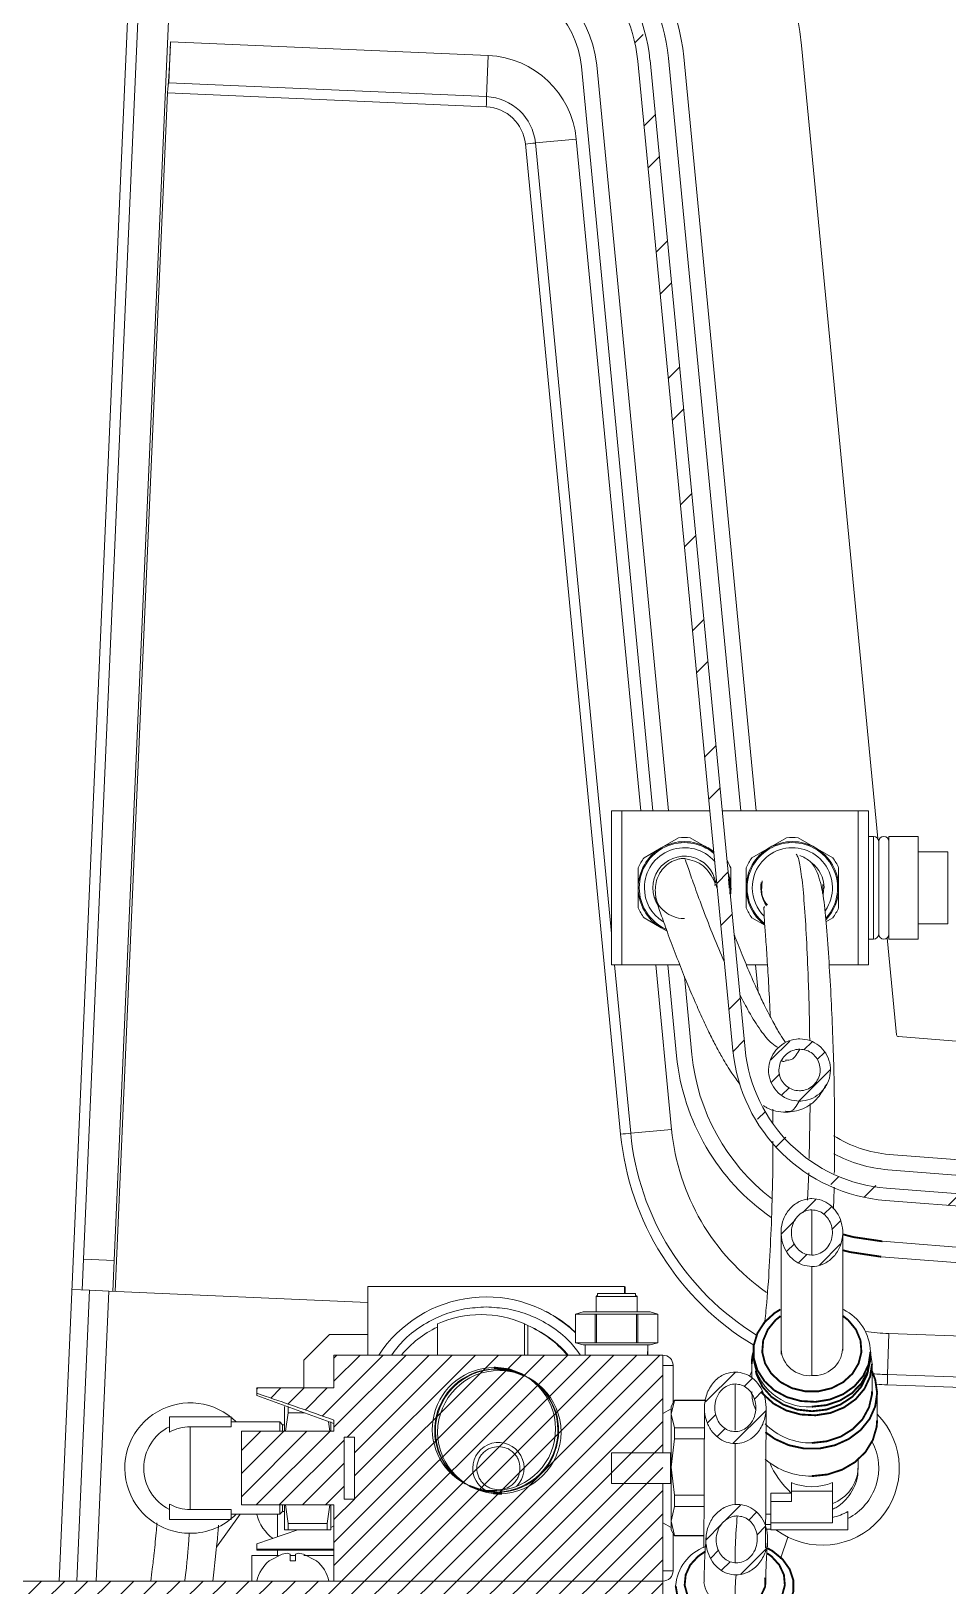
# Model space of a CAD drawing. Header units: millimetres. Extents: x -16985 to -606, y 2122 to 9380.
# Drawn here: x -3036.3 to -2947.1, y 7118.7 to 7270.1 of the extents above; entities that cross this region are included whole.
import ezdxf

# ---------------------------------------------------------------- set-up
doc = ezdxf.new("R2010")
doc.units = ezdxf.units.MM
doc.linetypes.add('K5LT32768', pattern=[0])
doc.linetypes.add('K5LT_THIN', pattern=[0])
pattern_1 = [(45, (0, 0), (-1.122532, 1.122532), [])]

msp = doc.modelspace()

# ---------------------------------------------------------------- hatches: boundary and pattern name
h = msp.add_hatch()
h.set_pattern_fill('ANSI32_ISO', style=0, pattern_type=0)
h.set_pattern_definition([(45, (0, 0), (-6.735192, 6.735192), []), (45, (4.49, 0), (-6.735192, 6.735192), [])])
h.paths.add_polyline_path([(-3022.35, 7283.26), (-3022.4, 7282.06), (-2991.51, 7280.71), (-2986.74, 7279.71), (-2982.53, 7277.22), (-2979.35, 7273.52), (-2977.53, 7268.99), (-2977.24, 7267.16), (-2967.98, 7170.85), (-2966.71, 7165.94), (-2963.98, 7161.66), (-2960.06, 7158.44), (-2955.33, 7156.58), (-2953.13, 7156.25), (-2837.94, 7147.17), (-2830.34, 7147.37), (-2822.96, 7149.16), (-2816.1, 7152.44), (-2810.09, 7157.09), (-2805.17, 7162.89), (-2803.91, 7164.88), (-2800.15, 7171.26), (-2799.88, 7173.24), (-2801.07, 7174.82), (-2808.48, 7179.19), (-2809.09, 7178.15), (-2801.68, 7173.79), (-2801, 7172.77), (-2801.18, 7171.87), (-2804.94, 7165.49), (-2809.4, 7159.5), (-2815.03, 7154.58), (-2821.58, 7150.98), (-2828.74, 7148.84), (-2836.19, 7148.28), (-2837.85, 7148.37), (-2953.03, 7157.45), (-2957.77, 7158.62), (-2961.88, 7161.25), (-2964.93, 7165.06), (-2966.6, 7169.66), (-2966.78, 7170.97), (-2976.04, 7267.28), (-2977.32, 7272.19), (-2980.05, 7276.47), (-2983.96, 7279.69), (-2988.69, 7281.55), (-2991.46, 7281.91)])
h = msp.add_hatch()
h.set_pattern_fill('ANSI31_ISO', style=0, pattern_type=0)
h.set_pattern_definition(pattern_1)
h.paths.add_polyline_path([(-2961.52, 7165.92), (-2962.51, 7166.09), (-2963.38, 7166.58), (-2964.04, 7167.32), (-2964.42, 7168.25), (-2964.48, 7169.26), (-2964.2, 7170.24), (-2963.6, 7171.08), (-2962.76, 7171.68), (-2961.79, 7171.96), (-2961.46, 7171.98), (-2960.47, 7171.81), (-2959.6, 7171.33), (-2958.94, 7170.58), (-2958.56, 7169.66), (-2958.5, 7168.65), (-2958.78, 7167.66), (-2959.37, 7166.82), (-2960.21, 7166.22), (-2961.19, 7165.94)])
h.paths.add_polyline_path([(-2961.51, 7166.93), (-2961.28, 7166.94), (-2960.63, 7167.14), (-2960.07, 7167.54), (-2959.68, 7168.1), (-2959.5, 7168.76), (-2959.54, 7169.43), (-2959.8, 7170.05), (-2960.24, 7170.54), (-2960.82, 7170.86), (-2961.47, 7170.97), (-2961.7, 7170.96), (-2962.35, 7170.77), (-2962.91, 7170.36), (-2963.3, 7169.8), (-2963.48, 7169.14), (-2963.44, 7168.47), (-2963.18, 7167.85), (-2962.74, 7167.36), (-2962.16, 7167.04)])
h = msp.add_hatch()
h.set_pattern_fill('ANSI31_ISO', style=0, pattern_type=0)
h.set_pattern_definition(pattern_1)
h.paths.add_polyline_path([(-2960.29, 7149.82), (-2961.23, 7149.99), (-2962.05, 7150.45), (-2962.7, 7151.16), (-2963.15, 7152.12), (-2963.29, 7153.27), (-2963.04, 7154.45), (-2962.48, 7155.39), (-2962.4, 7155.47), (-2961.63, 7156.08), (-2961.51, 7156.15), (-2960.6, 7156.41), (-2960.54, 7156.42), (-2960.29, 7156.43), (-2959.36, 7156.26), (-2958.54, 7155.8), (-2957.88, 7155.09), (-2957.43, 7154.13), (-2957.3, 7152.98), (-2957.55, 7151.8), (-2958.1, 7150.87), (-2958.18, 7150.78), (-2958.95, 7150.17), (-2959.08, 7150.1), (-2959.98, 7149.84), (-2960.05, 7149.83)])
h.paths.add_polyline_path([(-2960.29, 7150.92), (-2960.12, 7150.93), (-2959.49, 7151.11), (-2959.47, 7151.12), (-2958.9, 7151.55), (-2958.88, 7151.57), (-2958.46, 7152.25), (-2958.46, 7152.26), (-2958.29, 7153.05), (-2958.39, 7153.81), (-2958.69, 7154.45), (-2959.13, 7154.92), (-2959.68, 7155.22), (-2960.29, 7155.33), (-2960.46, 7155.32), (-2961.1, 7155.14), (-2961.11, 7155.13), (-2961.69, 7154.7), (-2961.71, 7154.68), (-2962.13, 7154.01), (-2962.13, 7154), (-2962.29, 7153.2), (-2962.19, 7152.44), (-2961.89, 7151.81), (-2961.45, 7151.33), (-2960.9, 7151.03)])
h = msp.add_hatch()
h.set_pattern_fill('ANSI31_ISO', style=0, pattern_type=0)
h.set_pattern_definition(pattern_1)
h.paths.add_polyline_path([(-3006.79, 7133.78), (-3015.79, 7133.78), (-3015.79, 7126.6), (-3006.79, 7126.6), (-3006.79, 7119.19), (-2974.79, 7119.19), (-2974.79, 7141.19), (-3006.79, 7141.19), (-3006.79, 7137.99), (-3014.29, 7137.99), (-3014.29, 7137.48), (-3006.79, 7134.86)])
h.paths.add_polyline_path([(-3005.79, 7127.17), (-3005.79, 7133.21), (-3004.79, 7133.21), (-3004.79, 7127.17)])
h = msp.add_hatch()
h.set_pattern_fill('ANSI31_ISO', style=0, pattern_type=0)
h.set_pattern_definition(pattern_1)
h.paths.add_polyline_path([(-2967.75, 7132.57), (-2968.65, 7132.73), (-2969.43, 7133.17), (-2970.08, 7133.87), (-2970.55, 7134.84), (-2970.74, 7136.05), (-2970.53, 7137.35), (-2970.52, 7137.37), (-2970, 7138.35), (-2969.86, 7138.53), (-2969.13, 7139.14), (-2968.91, 7139.26), (-2968.05, 7139.52), (-2967.93, 7139.53), (-2967.74, 7139.54), (-2966.84, 7139.38), (-2966.05, 7138.93), (-2965.4, 7138.24), (-2964.93, 7137.27), (-2964.74, 7136.07), (-2964.8, 7135.41), (-2965.19, 7134.23), (-2965.23, 7134.16), (-2965.86, 7133.35), (-2966.07, 7133.17), (-2966.85, 7132.73), (-2966.89, 7132.72)])
h.paths.add_polyline_path([(-2967.75, 7133.74), (-2967.48, 7133.76), (-2966.87, 7133.97), (-2966.84, 7133.99), (-2966.32, 7134.43), (-2965.9, 7135.17), (-2965.89, 7135.21), (-2965.74, 7136.08), (-2965.87, 7136.88), (-2966.19, 7137.53), (-2966.62, 7137.99), (-2967.15, 7138.28), (-2967.73, 7138.38), (-2967.74, 7138.38), (-2968, 7138.36), (-2968.62, 7138.15), (-2968.64, 7138.13), (-2969.16, 7137.69), (-2969.59, 7136.96), (-2969.6, 7136.92), (-2969.74, 7136.04), (-2969.61, 7135.23), (-2969.29, 7134.59), (-2968.86, 7134.13), (-2968.33, 7133.84), (-2967.76, 7133.74)])
h = msp.add_hatch()
h.set_pattern_fill('ANSI31_ISO', style=0, pattern_type=0)
h.set_pattern_definition(pattern_1)
h.paths.add_polyline_path([(-2967.67, 7119.79), (-2967.44, 7119.8), (-2966.5, 7120.06), (-2966.42, 7120.11), (-2965.52, 7120.82), (-2965.45, 7120.9), (-2964.81, 7122.06), (-2964.6, 7123.31), (-2964.76, 7124.45), (-2965.21, 7125.38), (-2965.85, 7126.07), (-2966.64, 7126.51), (-2967.53, 7126.66), (-2967.81, 7126.65), (-2968.76, 7126.37), (-2968.82, 7126.34), (-2969.7, 7125.64), (-2969.75, 7125.58), (-2970.38, 7124.48), (-2970.39, 7124.45), (-2970.6, 7123.17), (-2970.42, 7122), (-2969.95, 7121.05), (-2969.32, 7120.38), (-2968.54, 7119.94), (-2967.67, 7119.79)])
h.paths.add_polyline_path([(-2967.55, 7125.53), (-2966.95, 7125.43), (-2966.42, 7125.13), (-2966, 7124.67), (-2965.71, 7124.05), (-2965.6, 7123.28), (-2965.75, 7122.44), (-2966.12, 7121.75), (-2966.18, 7121.68), (-2966.67, 7121.25), (-2966.82, 7121.16), (-2967.39, 7120.97), (-2967.5, 7120.96), (-2967.64, 7120.96), (-2968.24, 7121.06), (-2968.76, 7121.35), (-2969.18, 7121.81), (-2969.49, 7122.44), (-2969.6, 7123.22), (-2969.45, 7124.07), (-2969.09, 7124.74), (-2969.02, 7124.82), (-2968.52, 7125.25), (-2968.39, 7125.33), (-2967.81, 7125.51), (-2967.73, 7125.52)])
h = msp.add_hatch()
h.set_pattern_fill('ANSI31_ISO', style=0, pattern_type=0)
h.set_pattern_definition(pattern_1)
h.paths.add_polyline_path([(-2979.79, 7033.19), (-3044.79, 7033.19), (-3046.36, 7033.95), (-3046.79, 7035.19), (-3046.79, 7115.19), (-3046.03, 7116.76), (-3044.79, 7117.19), (-2974.79, 7117.19), (-2974.79, 7119.19), (-3044.79, 7119.19), (-3047.17, 7118.41), (-3048.61, 7116.37), (-3048.79, 7115.19), (-3048.79, 7035.19), (-3048.01, 7032.81), (-3045.98, 7031.37), (-3044.79, 7031.19), (-2979.79, 7031.19)])

# ---------------------------------------------------------------- linework, layer by layer
at = {"color": 7, "linetype": 'K5LT_THIN', "lineweight": 18}
for p, q in [((-3026.26, 7285.44), (-3033.54, 7119.19)), ((-3031.17, 7150.52), (-3025.48, 7280.4)), ((-3028.17, 7150.39), (-3022.48, 7280.27)), ((-3022.68, 7269.07), (-3022.85, 7265.08)), ((-3022.68, 7269.07), (-2991.78, 7267.72)), ((-2953.89, 7191.48), (-2961.31, 7268.69)), ((-2991.78, 7267.72), (-2991.95, 7263.72)), ((-2975.75, 7194.19), (-2982.71, 7266.64)), ((-2974.24, 7194.19), (-2981.22, 7266.78)), ((-2967.98, 7170.85), (-2977.24, 7267.16)), ((-2966.78, 7170.97), (-2976.04, 7267.28)), ((-2967.21, 7194.19), (-2974.25, 7267.45)), ((-2965.7, 7194.19), (-2972.76, 7267.59)), ((-3022.85, 7265.08), (-2991.95, 7263.72)), ((-3022.97, 7264.08), (-3028.08, 7147.39)), ((-2991.98, 7262.72), (-3022.97, 7264.08)), ((-2978.9, 7162.69), (-2988.17, 7259.11)), ((-2983.21, 7259.59), (-2987.19, 7259.21)), ((-2987.19, 7259.21), (-2979.79, 7182.24)), ((-2983.21, 7259.59), (-2976.92, 7194.19)), ((-2979.79, 7179.19), (-2979.79, 7194.19)), ((-2979.79, 7194.19), (-2978.79, 7194.19)), ((-2978.79, 7194.19), (-2978.79, 7179.19)), ((-2970.22, 7194.19), (-2978.79, 7194.19)), ((-2955.79, 7194.19), (-2969.02, 7194.19)), ((-2955.79, 7179.19), (-2955.79, 7194.19)), ((-2955.79, 7194.19), (-2954.79, 7194.19)), ((-2954.79, 7194.19), (-2954.79, 7179.19)), ((-2974.94, 7190.58), (-2976.62, 7189.61)), ((-2973.26, 7191.55), (-2974.94, 7190.58)), ((-2970.44, 7190.58), (-2972.12, 7191.55)), ((-2969.84, 7190.24), (-2970.44, 7190.58)), ((-2964.44, 7190.58), (-2966.12, 7189.61)), ((-2962.76, 7191.55), (-2964.44, 7190.58)), ((-2959.94, 7190.58), (-2961.62, 7191.55)), ((-2958.26, 7189.61), (-2959.94, 7190.58)), ((-2954.29, 7191.69), (-2954.79, 7191.69)), ((-2953.79, 7182.19), (-2953.79, 7191.19)), ((-2949.94, 7191.69), (-2952.79, 7191.69)), ((-2952.79, 7186.69), (-2952.79, 7191.69)), ((-2949.94, 7186.69), (-2949.94, 7191.69)), ((-2947.06, 7190.19), (-2949.94, 7190.19)), ((-2947.06, 7186.69), (-2947.06, 7190.19)), ((-2977.19, 7188.63), (-2977.19, 7186.69)), ((-2969.84, 7187.62), (-2969.86, 7187.68)), ((-2968.19, 7186.69), (-2968.19, 7188.63)), ((-2966.69, 7188.63), (-2966.69, 7186.69)), ((-2957.69, 7186.69), (-2957.69, 7188.63)), ((-2977.19, 7186.69), (-2977.19, 7184.75)), ((-2969.49, 7186.61), (-2969.63, 7187.01)), ((-2966.69, 7186.69), (-2966.69, 7184.75)), ((-2965.13, 7187.37), (-2965.18, 7186.37)), ((-2959.26, 7186.13), (-2959.22, 7186.98)), ((-2959.21, 7187), (-2959.21, 7186.98)), ((-2959.12, 7186.69), (-2959.19, 7186.04)), ((-2957.69, 7184.75), (-2957.69, 7186.69)), ((-2952.79, 7181.69), (-2952.79, 7186.69)), ((-2949.94, 7181.69), (-2949.94, 7186.69)), ((-2947.06, 7183.19), (-2947.06, 7186.69)), ((-2975.53, 7185.72), (-2975.54, 7185.75)), ((-2976.62, 7183.76), (-2974.94, 7182.79)), ((-2966.12, 7183.76), (-2964.87, 7183.04)), ((-2958.92, 7183.38), (-2958.26, 7183.76)), ((-2949.94, 7183.19), (-2947.06, 7183.19)), ((-2974.43, 7182.54), (-2974.94, 7182.79)), ((-2974.94, 7182.79), (-2974.38, 7182.47)), ((-2954.79, 7181.69), (-2954.29, 7181.69)), ((-2952.05, 7172.38), (-2952.96, 7181.81)), ((-2952.79, 7181.69), (-2949.94, 7181.69)), ((-2979.79, 7179.19), (-2978.79, 7179.19)), ((-2979.5, 7179.19), (-2977.92, 7162.79)), ((-2978.79, 7179.19), (-2973.14, 7179.19)), ((-2975.48, 7179.19), (-2973.94, 7163.17)), ((-2973.45, 7170.33), (-2974.31, 7179.19)), ((-2966.67, 7179.19), (-2964.61, 7179.19)), ((-2965.51, 7176.53), (-2965.77, 7179.19)), ((-2958.6, 7179.19), (-2955.79, 7179.19)), ((-2955.79, 7179.19), (-2954.79, 7179.19)), ((-2971.96, 7170.47), (-2972.69, 7178.06)), ((-2815.47, 7161.45), (-2951.87, 7172.2)), ((-2962.81, 7169.83), (-2962.78, 7169.87)), ((-2962.81, 7164.94), (-2962.85, 7164.95)), ((-2973.94, 7163.17), (-2977.92, 7162.79)), ((-2894.45, 7156.14), (-2952.77, 7160.74)), ((-2894.57, 7154.65), (-2952.89, 7159.24)), ((-2837.85, 7148.37), (-2953.03, 7157.45)), ((-2837.94, 7147.17), (-2953.13, 7156.25)), ((-2963.29, 7153.11), (-2963.29, 7141.3)), ((-2957.29, 7141.65), (-2957.29, 7153.11)), ((-2910.5, 7148.88), (-2953.44, 7152.27)), ((-3031.3, 7147.53), (-3031.17, 7150.52)), ((-3031.17, 7150.52), (-3028.17, 7150.39)), ((-3028.3, 7147.4), (-3028.17, 7150.39)), ((-2909.94, 7147.33), (-2953.56, 7150.77)), ((-3030.58, 7147.5), (-3032.3, 7147.57)), ((-3031.82, 7119.19), (-3030.58, 7147.5)), ((-3030.58, 7147.5), (-3028.68, 7147.41)), ((-3003.5, 7146.31), (-3028.68, 7147.41)), ((-3003.51, 7141.19), (-3003.5, 7147.86)), ((-3003.5, 7147.86), (-2978.52, 7147.86)), ((-2981.14, 7147.04), (-2981.29, 7146.89)), ((-2981.29, 7146.89), (-2981.29, 7145.39)), ((-2979.29, 7146.89), (-2981.29, 7146.89)), ((-2981.14, 7147.19), (-2981.14, 7147.04)), ((-2979.29, 7147.19), (-2981.14, 7147.19)), ((-2977.44, 7147.19), (-2979.29, 7147.19)), ((-2977.29, 7146.89), (-2979.29, 7146.89)), ((-2978.52, 7147.86), (-2978.45, 7147.83)), ((-2978.52, 7147.19), (-2978.52, 7147.86)), ((-2978.45, 7147.83), (-2978.45, 7147.19)), ((-2977.44, 7147.04), (-2977.44, 7147.19)), ((-2977.29, 7146.89), (-2977.44, 7147.04)), ((-2977.29, 7145.39), (-2977.29, 7146.89)), ((-2986.02, 7145.36), (-2986.15, 7145.43)), ((-2982.54, 7145.39), (-2983.29, 7145.19)), ((-2981.36, 7145.19), (-2983.29, 7145.19)), ((-2983.29, 7145.19), (-2983.29, 7145.19)), ((-2983.29, 7145.19), (-2983.29, 7142.39)), ((-2976.04, 7145.39), (-2982.54, 7145.39)), ((-2981.36, 7145.19), (-2981.23, 7145.19)), ((-2981.36, 7142.39), (-2981.36, 7145.19)), ((-2977.36, 7145.19), (-2981.23, 7145.19)), ((-2981.23, 7145.19), (-2981.23, 7142.39)), ((-2977.36, 7145.19), (-2977.23, 7145.19)), ((-2977.36, 7142.39), (-2977.36, 7145.19)), ((-2975.29, 7145.19), (-2977.23, 7145.19)), ((-2977.23, 7145.19), (-2977.23, 7142.39)), ((-2975.29, 7145.19), (-2976.04, 7145.39)), ((-2975.29, 7145.19), (-2975.29, 7145.19)), ((-2975.29, 7142.39), (-2975.29, 7145.19)), ((-2996.73, 7141.19), (-2996.73, 7144.24)), ((-2988.24, 7144.24), (-2987.92, 7144.07)), ((-2988.24, 7141.19), (-2988.24, 7144.24)), ((-2987.92, 7144.07), (-2987.92, 7141.19)), ((-2987.11, 7143.67), (-2987.29, 7143.77)), ((-3009.72, 7140.69), (-3007.23, 7143.19)), ((-3007.23, 7143.19), (-3003.51, 7143.19)), ((-2983.29, 7142.39), (-2982.54, 7142.19)), ((-2983.29, 7142.39), (-2983.29, 7142.39)), ((-2981.36, 7142.39), (-2983.29, 7142.39)), ((-2982.54, 7142.19), (-2979.29, 7142.19)), ((-2982.34, 7142.19), (-2982.34, 7141.19)), ((-2981.36, 7142.39), (-2981.23, 7142.39)), ((-2977.36, 7142.39), (-2981.23, 7142.39)), ((-2979.29, 7142.19), (-2976.04, 7142.19)), ((-2977.36, 7142.39), (-2977.23, 7142.39)), ((-2975.29, 7142.39), (-2977.23, 7142.39)), ((-2976.04, 7142.19), (-2975.29, 7142.39)), ((-2975.29, 7142.39), (-2975.29, 7142.39)), ((-2952.81, 7143.29), (-2952.95, 7139.29)), ((-2952.81, 7143.29), (-2895.26, 7141.28)), ((-3009.72, 7137.99), (-3009.72, 7140.69)), ((-3006.79, 7137.99), (-3006.79, 7141.19)), ((-3006.79, 7141.19), (-2974.79, 7141.19)), ((-2974.79, 7131.69), (-2974.79, 7141.19)), ((-2965.99, 7141.52), (-2965.99, 7141.05)), ((-2954.59, 7141.05), (-2954.59, 7141.52)), ((-2954.44, 7140.33), (-2954.59, 7141.46)), ((-2988.21, 7139.18), (-2988.44, 7139.3)), ((-2987.91, 7139.02), (-2988.14, 7139.14)), ((-2974.79, 7140.19), (-2974.09, 7140.19)), ((-2974.09, 7140.19), (-2973.79, 7140.19)), ((-2973.79, 7140.19), (-2973.79, 7136.53)), ((-2966.14, 7139.62), (-2966.37, 7139.1)), ((-2966.14, 7140.33), (-2966.14, 7138.99)), ((-2954.44, 7137.65), (-2954.44, 7140.33)), ((-2952.95, 7139.29), (-2895.4, 7137.28)), ((-3014.29, 7137.48), (-3014.29, 7137.99)), ((-3014.29, 7137.99), (-3006.79, 7137.99)), ((-3014.29, 7137.26), (-3014.29, 7137.48)), ((-3014.29, 7137.26), (-3006.79, 7134.52)), ((-3011.59, 7133.78), (-3011.59, 7136.19)), ((-3011.25, 7135.57), (-3011.25, 7136.19)), ((-2973.65, 7136.79), (-2973.99, 7136.19)), ((-2973.99, 7135.43), (-2973.65, 7136.77)), ((-2973.99, 7135.43), (-2973.99, 7136.19)), ((-2970.62, 7136.79), (-2973.65, 7136.79)), ((-2973.65, 7136.79), (-2973.65, 7136.77)), ((-2970.62, 7136.77), (-2973.65, 7136.77)), ((-2953.94, 7134.86), (-2953.94, 7137.51)), ((-3016.79, 7135.19), (-3022.79, 7135.19)), ((-3022.79, 7133.69), (-3022.79, 7135.19)), ((-3016.79, 7134.22), (-3016.79, 7135.19)), ((-3012.07, 7134.69), (-3016.79, 7134.69)), ((-3011.79, 7134.41), (-3012.07, 7134.69)), ((-3012.07, 7133.78), (-3012.07, 7134.69)), ((-3011.25, 7135.57), (-3011.51, 7133.78)), ((-3009.67, 7135.57), (-3011.25, 7135.57)), ((-3007.31, 7134.71), (-3007.18, 7133.78)), ((-3007.09, 7134.69), (-3007.09, 7133.78)), ((-3006.79, 7133.78), (-3006.79, 7134.86)), ((-2973.99, 7135.97), (-2974.79, 7135.51)), ((-2973.65, 7134.1), (-2973.99, 7135.43)), ((-2973.99, 7130.29), (-2973.99, 7135.43)), ((-3016.79, 7134.22), (-3020.79, 7134.22)), ((-3020.79, 7130.19), (-3020.79, 7134.22)), ((-3015.79, 7133.78), (-3006.79, 7133.78)), ((-3015.79, 7126.6), (-3015.79, 7133.78)), ((-3011.59, 7134.41), (-3011.79, 7134.41)), ((-3011.79, 7133.78), (-3011.79, 7134.41)), ((-3005.79, 7133.21), (-3004.79, 7133.21)), ((-3005.79, 7133.21), (-3005.79, 7127.17)), ((-3004.79, 7127.17), (-3004.79, 7133.21)), ((-2973.65, 7134.1), (-2973.65, 7133.04)), ((-2973.65, 7134.1), (-2970.75, 7134.1)), ((-2974.04, 7131.69), (-2979.79, 7131.69)), ((-2979.79, 7131.69), (-2979.79, 7128.69)), ((-2974.04, 7128.69), (-2974.04, 7131.69)), ((-2973.99, 7130.29), (-2973.65, 7133.04)), ((-2970.76, 7133.04), (-2973.65, 7133.04)), ((-3020.79, 7130.19), (-3020.79, 7126.16)), ((-2973.65, 7127.54), (-2973.99, 7130.29)), ((-2973.99, 7125.04), (-2973.99, 7130.29)), ((-2955.79, 7130.19), (-2955.79, 7131.02)), ((-2994.01, 7128.67), (-2993.78, 7128.55)), ((-2993.71, 7128.51), (-2993.48, 7128.39)), ((-2979.79, 7128.69), (-2974.04, 7128.69)), ((-2974.79, 7119.19), (-2974.79, 7128.69)), ((-2962.29, 7127.96), (-2962.29, 7128.79)), ((-2958.29, 7128.79), (-2958.29, 7127.96)), ((-3004.79, 7127.17), (-3005.79, 7127.17)), ((-2991.78, 7127.89), (-2991.86, 7127.93)), ((-2989.48, 7128.06), (-2989.64, 7127.97)), ((-2973.65, 7127.54), (-2970.78, 7127.54)), ((-2973.65, 7127.54), (-2973.65, 7126.46)), ((-2964.29, 7127.76), (-2962.29, 7127.76)), ((-2964.29, 7127.76), (-2964.29, 7126.93)), ((-2962.29, 7127.96), (-2958.29, 7127.96)), ((-2962.29, 7126.93), (-2962.29, 7127.96)), ((-2958.29, 7127.96), (-2958.29, 7124.87)), ((-3022.79, 7125.19), (-3022.79, 7126.69)), ((-3020.79, 7126.16), (-3016.79, 7126.16)), ((-3015.93, 7125.69), (-3018.21, 7122.49)), ((-3016.79, 7126.16), (-3016.79, 7125.19)), ((-3016.79, 7125.69), (-3012.07, 7125.69)), ((-3006.79, 7126.6), (-3015.79, 7126.6)), ((-3012.29, 7125.69), (-3012.29, 7123.5)), ((-3012.07, 7125.69), (-3012.07, 7126.6)), ((-3012.07, 7125.69), (-3011.79, 7125.97)), ((-3011.79, 7125.97), (-3011.79, 7126.6)), ((-3011.79, 7125.97), (-3011.59, 7125.97)), ((-3011.59, 7124.19), (-3011.59, 7126.6)), ((-3011.51, 7126.6), (-3011.25, 7124.81)), ((-3007.18, 7126.6), (-3007.44, 7124.81)), ((-3007.09, 7126.6), (-3007.09, 7124.19)), ((-3006.79, 7119.19), (-3006.79, 7126.6)), ((-2973.99, 7125.04), (-2973.65, 7126.46)), ((-2970.78, 7126.46), (-2973.65, 7126.46)), ((-2964.78, 7125.69), (-2964.29, 7125.69)), ((-2964.29, 7126.93), (-2962.29, 7126.93)), ((-2964.29, 7124.87), (-2964.29, 7126.93)), ((-2956.79, 7125.97), (-2956.79, 7124.19)), ((-3022.79, 7125.19), (-3016.79, 7125.19)), ((-3014.29, 7122.82), (-3010.3, 7124.19)), ((-3011.25, 7124.19), (-3011.59, 7124.19)), ((-3011.25, 7124.81), (-3007.44, 7124.81)), ((-3011.25, 7124.19), (-3011.25, 7124.81)), ((-3007.44, 7124.19), (-3011.25, 7124.19)), ((-3007.44, 7124.19), (-3007.44, 7124.81)), ((-3007.44, 7124.19), (-3007.09, 7124.19)), ((-3007.09, 7124.4), (-3006.79, 7124.58)), ((-2974.79, 7124.86), (-2973.99, 7124.4)), ((-2973.65, 7123.63), (-2973.99, 7125.04)), ((-2973.99, 7124.19), (-2973.99, 7125.04)), ((-2973.99, 7124.19), (-2973.65, 7123.59)), ((-2964.78, 7124.69), (-2964.29, 7124.69)), ((-2964.78, 7124.69), (-2964.29, 7124.69)), ((-2964.29, 7124.24), (-2964.73, 7124.24)), ((-2958.29, 7124.87), (-2964.29, 7124.87)), ((-2964.29, 7124.87), (-2964.29, 7124.19)), ((-2964.29, 7124.19), (-2956.79, 7124.19)), ((-3014.29, 7122.31), (-3014.29, 7122.82)), ((-2973.79, 7123.84), (-2973.79, 7120.19)), ((-2973.65, 7123.63), (-2970.79, 7123.63)), ((-2973.65, 7123.63), (-2973.65, 7123.59)), ((-2973.65, 7123.59), (-2970.79, 7123.59)), ((-2963.34, 7121.37), (-2962.64, 7123.48)), ((-3014.79, 7121.69), (-3014.79, 7119.19)), ((-3012.17, 7121.69), (-3014.79, 7121.69)), ((-3006.79, 7122.31), (-3014.29, 7122.31)), ((-3014.29, 7122.31), (-3014.29, 7122.19)), ((-3014.29, 7122.19), (-3006.79, 7122.19)), ((-3011.84, 7121.82), (-3013.09, 7121.15)), ((-3012.29, 7122.19), (-3012.29, 7121.69)), ((-3011.3, 7121.91), (-3011.84, 7121.82)), ((-3011.04, 7121.82), (-3011.3, 7121.91)), ((-3011.04, 7121.15), (-3011.04, 7121.82)), ((-3010.54, 7121.69), (-3011.04, 7121.69)), ((-3011.04, 7121.15), (-3010.54, 7121.15)), ((-3010.28, 7121.91), (-3010.54, 7121.82)), ((-3010.54, 7121.15), (-3010.54, 7121.82)), ((-3009.74, 7121.82), (-3010.28, 7121.91)), ((-3008.5, 7121.15), (-3009.74, 7121.82)), ((-3006.79, 7121.69), (-3009.72, 7121.69)), ((-3008.49, 7121.15), (-3008.5, 7121.15)), ((-2974.79, 7120.19), (-2974.09, 7120.19)), ((-2974.09, 7120.19), (-2973.79, 7120.19)), ((-3044.79, 7119.19), (-2974.79, 7119.19)), ((-2974.79, 7119.19), (-3006.79, 7119.19)), ((-2974.79, 7119.19), (-2974.79, 7117.19))]:
    msp.add_line(p, q, dxfattribs=at)
at = {"color": 8, "linetype": 'K5LT32768', "lineweight": 15, "true_color": 0x808080}
for p, q in [((-2954.29, 7186.69), (-2954.29, 7191.69)), ((-2954.29, 7181.69), (-2954.29, 7186.69)), ((-2960.47, 7165.7), (-2960.56, 7160.34)), ((-2960.6, 7158.94), (-2960.72, 7156.29)), ((-2960.29, 7150.92), (-2960.29, 7155.33)), ((-2960.29, 7149.82), (-2960.29, 7139.2)), ((-3028.68, 7147.41), (-3029.91, 7119.19)), ((-2967.76, 7133.88), (-2967.74, 7138.38)), ((-2889.43, 7136.08), (-2952.97, 7138.29)), ((-2967.75, 7132.57), (-2967.77, 7126.65))]:
    msp.add_line(p, q, dxfattribs=at)
at = {"color": 7, "linetype": 'K5LT_THIN', "const_width": 0.18}
for points in [[(-2970.44, 7190.58), (-2969.95, 7190.26), (-2969.84, 7190.16)], [(-2968.29, 7186.66), (-2968.34, 7187.31), (-2968.38, 7187.55)], [(-2968.19, 7186.69), (-2968.23, 7186.1), (-2968.24, 7186.07)], [(-2953.44, 7152.27), (-2956.23, 7152.68), (-2957.32, 7152.96)], [(-2953.56, 7150.77), (-2956.55, 7151.22), (-2957.33, 7151.41)], [(-2963.35, 7145.64), (-2963.93, 7145.28), (-2964.9, 7144.39), (-2965.59, 7143.32), (-2965.95, 7142.13), (-2965.95, 7140.91), (-2965.59, 7139.72), (-2964.9, 7138.65), (-2963.93, 7137.75), (-2962.72, 7137.1), (-2961.36, 7136.72), (-2959.93, 7136.64), (-2958.53, 7136.87), (-2957.24, 7137.39), (-2956.14, 7138.17), (-2955.3, 7139.16), (-2954.77, 7140.3), (-2954.59, 7141.52)], [(-2963.34, 7144.99), (-2963.83, 7144.6), (-2964.58, 7143.68), (-2965.03, 7142.62), (-2965.12, 7141.49), (-2964.85, 7140.39), (-2964.24, 7139.39), (-2963.34, 7138.56), (-2962.22, 7137.97), (-2960.95, 7137.67), (-2959.63, 7137.67), (-2958.37, 7137.97), (-2957.24, 7138.56), (-2956.34, 7139.39), (-2955.74, 7140.39), (-2955.47, 7141.49), (-2955.56, 7142.62), (-2956, 7143.68), (-2956.76, 7144.6), (-2957.29, 7145.02)], [(-2965.99, 7141.46), (-2966.1, 7140.96), (-2966.14, 7140.33)], [(-2960.29, 7136.17), (-2958.88, 7136.32), (-2957.55, 7136.77), (-2956.39, 7137.49), (-2955.48, 7138.44), (-2954.87, 7139.54), (-2954.6, 7140.75), (-2954.59, 7141.05)], [(-2988.44, 7139.3), (-2989.73, 7139.8), (-2991.22, 7139.98)], [(-2990.99, 7139.86), (-2989.5, 7139.67), (-2988.21, 7139.18)], [(-2965.76, 7139.68), (-2965.65, 7139.26), (-2965.1, 7138.11), (-2964.22, 7137.12), (-2963.07, 7136.37), (-2961.73, 7135.89), (-2960.29, 7135.73), (-2958.86, 7135.89), (-2957.52, 7136.37), (-2956.37, 7137.12), (-2955.49, 7138.11), (-2954.93, 7139.26), (-2954.82, 7139.68)], [(-2965.18, 7137.57), (-2965.03, 7137.39), (-2964.02, 7136.47), (-2962.78, 7135.8), (-2961.39, 7135.41), (-2959.93, 7135.33), (-2958.48, 7135.56), (-2957.16, 7136.1), (-2956.03, 7136.9), (-2955.17, 7137.92), (-2954.63, 7139.09), (-2954.44, 7140.33)], [(-2953.94, 7137.51), (-2954.13, 7138.81), (-2954.44, 7139.62)], [(-2964.82, 7133.69), (-2963.9, 7133.03), (-2962.54, 7132.42), (-2961.06, 7132.1), (-2959.53, 7132.1), (-2958.04, 7132.42), (-2956.69, 7133.03), (-2955.54, 7133.9), (-2954.67, 7134.98), (-2954.13, 7136.2), (-2953.94, 7137.51)], [(-2960.29, 7132.64), (-2958.84, 7132.8), (-2957.47, 7133.26), (-2956.29, 7134), (-2955.35, 7134.97), (-2954.73, 7136.11), (-2954.45, 7137.34), (-2954.44, 7137.65)], [(-2960.29, 7129.41), (-2958.77, 7129.57), (-2957.34, 7130.04), (-2956.08, 7130.78), (-2955.07, 7131.77), (-2954.36, 7132.93), (-2953.99, 7134.2), (-2953.94, 7134.86)], [(-2993.6, 7128.45), (-2992.42, 7128.02), (-2990.93, 7127.83)], [(-2990.43, 7127.71), (-2990.79, 7127.69), (-2991.29, 7127.74)], [(-2973.54, 7118.72), (-2973.36, 7117.63), (-2972.83, 7116.6), (-2971.98, 7115.71), (-2970.87, 7115), (-2969.57, 7114.53), (-2968.15, 7114.33), (-2966.72, 7114.39), (-2965.34, 7114.74), (-2964.13, 7115.33), (-2963.14, 7116.13), (-2962.45, 7117.1), (-2962.09, 7118.17), (-2962.09, 7119.27), (-2962.45, 7120.34), (-2963.14, 7121.31), (-2964.13, 7122.12), (-2964.59, 7122.38)], [(-2964.63, 7121.89), (-2964.22, 7121.6), (-2963.46, 7120.76), (-2963.01, 7119.8), (-2962.92, 7118.79), (-2963.19, 7117.79), (-2963.8, 7116.89), (-2964.71, 7116.14), (-2965.85, 7115.61), (-2967.13, 7115.34), (-2968.46, 7115.34), (-2969.74, 7115.61), (-2970.87, 7116.14), (-2971.78, 7116.89), (-2972.39, 7117.79), (-2972.67, 7118.79), (-2972.57, 7119.8), (-2972.13, 7120.76), (-2971.36, 7121.6), (-2970.69, 7122.06)], [(-2964.86, 7119.53), (-2964.84, 7119.44), (-2964.84, 7118.64), (-2965.19, 7117.89), (-2965.86, 7117.28), (-2966.77, 7116.88), (-2967.79, 7116.74)]]:
    msp.add_lwpolyline(points, dxfattribs=at)
at = {"color": 7, "linetype": 'K5LT_THIN', "lineweight": 18}
msp.add_circle((-2990.7, 7133.7), 6, dxfattribs=at)
for centre, radius, start, end in [((-2992.17, 7265.73), 31, 5.4925, 84.5665), ((-2992.17, 7265.73), 19.5, 5.4925, 83.0035), ((-2992.17, 7265.73), 18, 5.4925, 84.4591), ((-2992.17, 7265.73), 16.2, 5.4925, 87.4925), ((-2992.17, 7265.73), 15, 5.4925, 87.4925), ((-2992.17, 7265.73), 11, 5.4925, 87.4925), ((-2992.17, 7265.73), 9.5, 5.4925, 87.4925), ((-2992.17, 7258.73), 9, 5.4925, 87.4925), ((-3006.29, 7263.6), 14.34, 356.4951, 0.4892), ((-2992.17, 7258.73), 5, 5.4925, 87.4925), ((-2992.15, 7258.73), 4, 5.4925, 87.4925), ((-3001.92, 7404.61), 146.15, 275.3973, 275.7825), ((-2972.69, 7186.69), 4.5, 120, 180), ((-2972.69, 7186.69), 4.4, 49.2713, 245.3312), ((-2972.69, 7186.69), 3.9, 40.9465, 180), ((-2972.69, 7186.69), 4.5, 60, 120), ((-2972.69, 7186.69), 4.9, 83.3114, 96.6886), ((-2962.19, 7186.69), 4.5, 120, 180), ((-2962.19, 7186.69), 4.4, 317.7864, 232.1637), ((-2962.19, 7186.69), 3.9, 325.5571, 180), ((-2962.19, 7186.69), 4.5, 60, 120), ((-2962.19, 7186.69), 4.9, 83.3114, 96.6886), ((-2962.19, 7186.69), 4.5, 0, 60), ((-2954.29, 7191.19), 0.5, 0, 90), ((-2953.29, 7191.19), 0.5, 0, 180), ((-2972.69, 7186.69), 4.9, 143.3114, 156.6886), ((-2972.69, 7186.69), 3.08, 9.1806, 214.2477), ((-2972.69, 7186.69), 4.9, 23.3114, 32.2094), ((-2962.19, 7186.69), 4.9, 143.3114, 156.6886), ((-2962.19, 7186.69), 3.08, 0, 53.2889), ((-2962.19, 7186.69), 4.9, 23.3114, 36.6886), ((-2972.69, 7186.69), 4.5, 0, 18.9267), ((-2972.69, 7186.69), 4.5, 180, 240), ((-2972.69, 7186.69), 3.9, 180, 237.4721), ((-2962.19, 7186.69), 4.5, 180, 232.4687), ((-2962.19, 7186.69), 3.9, 180, 225.4), ((-2962.19, 7186.69), 3.07, 170.3942, 214.6525), ((-2962.19, 7186.69), 4.5, 316.7822, 0), ((-2972.69, 7186.69), 4.9, 203.3114, 216.6886), ((-2962.19, 7186.69), 4.9, 203.3114, 216.6886), ((-2962.19, 7186.69), 4.9, 323.3114, 336.6886), ((-2954.29, 7182.19), 0.5, 270, 0), ((-2953.29, 7182.19), 0.5, 180, 0), ((-2951.85, 7172.4), 15, 185.4925, 265.4925), ((-2951.85, 7172.4), 0.2, 185.4925, 265.4925), ((-2951.85, 7172.4), 21.7, 185.4925, 235.1806), ((-2951.85, 7172.4), 20.2, 185.4925, 232.1808), ((-2951.85, 7172.4), 16.2, 185.4925, 265.4925), ((-2992.65, 7308.2), 146.15, 275.3973, 275.7825), ((-2952.04, 7165.28), 26, 185.4925, 238.3855), ((-2952.04, 7165.28), 22, 185.4925, 234.8654), ((-2951.85, 7172.4), 11.7, 237.2822, 265.4925), ((-2951.85, 7172.4), 13.2, 241.4833, 265.4925), ((-2991.96, 7134.37), 12.49, 46.0579, 146.909), ((-2991.82, 7134.31), 12.48, 46.8817, 62.2848), ((-2959.36, 7141.37), 4.77, 1.7903, 63.4672), ((-2992.16, 7134.47), 10.5, 115.7798, 140.2199), ((-2992.48, 7134.64), 10.49, 66.1146, 113.8854), ((-2992.17, 7134.48), 10.49, 39.7412, 66.1092), ((-2991.99, 7134.39), 10.49, 40.4017, 62.2843), ((-2952.04, 7165.28), 22, 262.0713, 268), ((-2974.79, 7140.19), 1, 0, 90), ((-2960.66, 7141.51), 5.36, 184.9148, 273.881), ((-2960.53, 7141.96), 2.77, 183.8779, 274.9179), ((-2960.09, 7142), 2.8, 265.8089, 355.3953), ((-2991.22, 7133.98), 6, 89.9994, 242.2999), ((-2990.99, 7133.86), 6, 90.0035, 242.2958), ((-2990.92, 7133.83), 6, 62.3627, 242.3068), ((-2991.23, 7133.99), 6, 245.2399, 60.1139), ((-2952.04, 7165.28), 26, 264.9509, 268), ((-2967.28, 7139.04), 14.34, 357.0022, 0.9975), ((-2991, 7133.86), 6, 243.9817, 60.6878), ((-2990.93, 7133.83), 6, 270.0004, 59.9342), ((-2961.75, 7137.66), 4.39, 180.1232, 203.8381), ((-3020.79, 7130.19), 6.35, 45.1261, 270), ((-2959.29, 7130.19), 7.5, 233.1301, 44.4932), ((-3020.79, 7130.19), 4.5, 116.3878, 243.6122), ((-3020.79, 7130.19), 4.03, 90, 119.7449), ((-2960.4, 7138.86), 6.22, 224.5025, 271.0195), ((-2990.79, 7130.19), 2.5, 314.3133, 180), ((-2959.29, 7130.19), 5.5, 297.0357, 27.9092), ((-2990.79, 7130.19), 2.5, 180, 238.8258), ((-2960.39, 7136.25), 6.84, 229.3275, 270.8211), ((-2960.29, 7133.55), 5.17, 247.2229, 292.7771), ((-3020.79, 7130.19), 4.03, 240.2551, 270), ((-3020.79, 7130.19), 6.35, 270, 314.8739), ((-2959.29, 7130.19), 4.9, 281.7782, 300.6845), ((-2969.12, 7118.38), 4.44, 110.2338, 175.5625), ((-3010.79, 7118.4), 3.59, 129.8967, 167.305), ((-3010.79, 7118.4), 3.59, 12.6915, 50.0959), ((-2974.79, 7120.19), 1, 270, 0), ((-2968.16, 7119.37), 2.65, 187.0735, 278.0191)]:
    msp.add_arc(centre, radius, start, end, dxfattribs=at)
at = {"color": 8, "linetype": 'K5LT32768', "lineweight": 15, "true_color": 0x808080}
for centre, radius, start, end in [((-2952.02, 7165.28), 27, 185.4925, 238.9617), ((-2952.02, 7165.28), 27, 265.7619, 268), ((-2959.64, 7130.34), 3.85, 290.5026, 357.7248), ((-3010.34, 7126.64), 4.07, 193.5433, 234.6455)]:
    msp.add_arc(centre, radius, start, end, dxfattribs=at)
at = {"color": 7, "linetype": 'K5LT_THIN', "lineweight": 18}
for centre, major_axis, ratio, start_param, end_param in [((-3022.9, 7264.08), (0.044, 0.999), 0.069743, 0, 1.570033), ((-2979.29, 7142.71), (0, 8.38), 0.36397, -1.753599, -1.633289), ((-2979.29, 7140.66), (0, 8.38), 0.36397, -1.508304, -1.448372), ((-2960.29, 7130.19), (3.92, -3.92), 0.565773, -2.199396, -1.516478)]:
    msp.add_ellipse(centre, major_axis=major_axis, ratio=ratio, start_param=start_param, end_param=end_param, dxfattribs=at)
for points, knots in [([(-3022.7, 7268.57), (-3022.71, 7268.43), (-3022.72, 7268.15), (-3022.75, 7267.56), (-3022.79, 7266.94), (-3022.82, 7266.33), (-3022.85, 7265.77), (-3022.89, 7265.27), (-3022.91, 7264.86), (-3022.93, 7264.65), (-3022.94, 7264.54)], [0, 0, 0, 0, 0.176884, 0.33351, 0.471588, 0.594077, 0.70463, 0.807013, 0.904589, 1, 1, 1, 1]), ([(-2972.65, 7189.55), (-2972.77, 7189.55), (-2973.02, 7189.54), (-2973.54, 7189.43), (-2974.17, 7189.14), (-2974.78, 7188.62), (-2975.42, 7187.64), (-2975.63, 7186.25), (-2975.37, 7185.34), (-2975.22, 7184.82)], [0, 0, 0, 0, 0.031482, 0.06514, 0.141761, 0.234459, 0.345415, 0.626719, 1, 1, 1, 1]), ([(-2969.69, 7187.18), (-2970.04, 7187.81), (-2970.73, 7189.07), (-2972.01, 7189.39), (-2972.65, 7189.55)], [0, 0, 0, 0, 0.499182, 1, 1, 1, 1]), ([(-2958.11, 7158.88), (-2958.1, 7159.52), (-2958.07, 7161.39), (-2958.08, 7164.65), (-2958.13, 7168.44), (-2958.25, 7172.22), (-2958.41, 7175.87), (-2958.62, 7179.54), (-2958.85, 7182.83), (-2959.1, 7185.56), (-2959.53, 7187.7), (-2960.22, 7189.27), (-2961.11, 7189.68), (-2961.46, 7189.85)], [0, 0, 0, 0, 0.051149, 0.14951, 0.261837, 0.357852, 0.461474, 0.570353, 0.68228, 0.782168, 0.869295, 0.948422, 1, 1, 1, 1]), ([(-2969.72, 7186.92), (-2969.72, 7186.96), (-2969.7, 7187.2), (-2969.8, 7187.42), (-2969.88, 7187.61)], [0, 0, 0, 0, 0.165564, 1, 1, 1, 1]), ([(-2965.17, 7186.37), (-2965.17, 7186.36), (-2965.19, 7186.02), (-2965.01, 7185.52), (-2964.71, 7185.14), (-2964.62, 7185.02)], [0, 0, 0, 0, 0.026196, 0.691182, 1, 1, 1, 1]), ([(-2975.5, 7185.76), (-2975.47, 7185.63), (-2975.36, 7185.17), (-2974.83, 7184.52), (-2974.01, 7183.93), (-2973.24, 7183.71), (-2972.8, 7183.69), (-2972.69, 7183.69)], [0, 0, 0, 0, 0.108049, 0.377246, 0.646443, 0.91564, 1, 1, 1, 1]), ([(-2975.29, 7185.02), (-2975.13, 7184.56), (-2974.82, 7183.67), (-2974.11, 7181.69), (-2973.32, 7179.62), (-2972.5, 7177.56), (-2971.69, 7175.65), (-2970.94, 7173.96), (-2970.25, 7172.51), (-2969.62, 7171.26), (-2968.91, 7169.98), (-2968.16, 7168.72), (-2967.56, 7167.93), (-2967.29, 7167.57)], [0, 0, 0, 0, 0.131758, 0.255378, 0.370068, 0.47515, 0.570139, 0.65332, 0.726354, 0.789912, 0.850186, 0.9331, 1, 1, 1, 1]), ([(-2964.88, 7184.84), (-2964.89, 7184.85), (-2964.97, 7184.87), (-2964.95, 7184.52), (-2964.92, 7183.56), (-2964.79, 7181.93), (-2964.64, 7179.75), (-2964.48, 7177.12), (-2964.39, 7175.15), (-2964.34, 7174.15)], [0, 0, 0, 0, 0.006015, 0.085068, 0.234176, 0.399339, 0.583766, 0.790654, 1, 1, 1, 1]), ([(-2962.85, 7171.62), (-2963.03, 7171.88), (-2963.4, 7172.43), (-2964.1, 7173.67), (-2964.84, 7175.1), (-2965.56, 7176.62), (-2966.26, 7178.21), (-2967.01, 7179.99), (-2967.56, 7181.37), (-2967.82, 7182.06), (-2967.86, 7182.15)], [0, 0, 0, 0, 0.120557, 0.259999, 0.408158, 0.524705, 0.657795, 0.807231, 0.972554, 1, 1, 1, 1]), ([(-2961.52, 7165.92), (-2961.85, 7165.95), (-2962.52, 7166.02), (-2963.41, 7166.53), (-2964.09, 7167.28), (-2964.48, 7168.23), (-2964.54, 7169.26), (-2964.25, 7170.26), (-2963.65, 7171.12), (-2962.8, 7171.73), (-2962.02, 7171.96), (-2961.57, 7171.98), (-2961.46, 7171.98)], [0, 0, 0, 0, 0.105637, 0.211288, 0.316725, 0.422627, 0.529626, 0.637922, 0.74716, 0.856518, 0.965068, 1, 1, 1, 1]), ([(-2961.51, 7166.93), (-2961.73, 7166.95), (-2962.18, 7167), (-2962.77, 7167.34), (-2963.22, 7167.84), (-2963.48, 7168.47), (-2963.52, 7169.15), (-2963.33, 7169.82), (-2962.93, 7170.4), (-2962.36, 7170.8), (-2961.84, 7170.96), (-2961.54, 7170.97), (-2961.47, 7170.97)], [0, 0, 0, 0, 0.105618, 0.211249, 0.316672, 0.422582, 0.529608, 0.63793, 0.74717, 0.856507, 0.965036, 1, 1, 1, 1]), ([(-2961.46, 7171.98), (-2961.13, 7171.95), (-2960.46, 7171.88), (-2959.57, 7171.37), (-2958.9, 7170.62), (-2958.5, 7169.67), (-2958.44, 7168.65), (-2958.72, 7167.64), (-2959.33, 7166.78), (-2960.18, 7166.17), (-2960.96, 7165.94), (-2961.41, 7165.92), (-2961.52, 7165.92)], [0, 0, 0, 0, 0.105511, 0.211035, 0.316378, 0.422331, 0.5295, 0.637951, 0.747203, 0.856441, 0.964872, 1, 1, 1, 1]), ([(-2961.47, 7170.97), (-2961.25, 7170.95), (-2960.8, 7170.91), (-2960.21, 7170.57), (-2959.76, 7170.06), (-2959.5, 7169.43), (-2959.46, 7168.75), (-2959.65, 7168.08), (-2960.05, 7167.51), (-2960.61, 7167.1), (-2961.13, 7166.94), (-2961.44, 7166.93), (-2961.51, 7166.93)], [0, 0, 0, 0, 0.105534, 0.211081, 0.316441, 0.422385, 0.529524, 0.637949, 0.747199, 0.856456, 0.964906, 1, 1, 1, 1]), ([(-2963.21, 7169.85), (-2963.2, 7169.83), (-2963.18, 7169.76), (-2962.96, 7169.8), (-2962.81, 7169.83)], [0, 0, 0, 0, 0.320652, 1, 1, 1, 1]), ([(-2962.81, 7164.83), (-2962.26, 7164.89), (-2961.16, 7165.03), (-2959.72, 7166.04), (-2959.14, 7167.12), (-2958.88, 7167.59)], [0, 0, 0, 0, 0.363785, 0.724793, 1, 1, 1, 1]), ([(-2965, 7165.5), (-2964.89, 7165.42), (-2964.29, 7164.97), (-2963.47, 7164.89), (-2962.81, 7164.83)], [0, 0, 0, 0, 0.181992, 1, 1, 1, 1]), ([(-2964.09, 7165.13), (-2964.09, 7164.97), (-2964.08, 7164.55), (-2964.08, 7164.11), (-2964.09, 7163.85)], [0, 0, 0, 0, 0.390416, 1, 1, 1, 1]), ([(-2964.09, 7162.02), (-2964.09, 7161.12), (-2964.09, 7158.62), (-2964.19, 7154.71), (-2964.4, 7150.38), (-2964.6, 7146.96), (-2964.82, 7144.94), (-2964.9, 7144.24)], [0, 0, 0, 0, 0.1547, 0.42555, 0.658912, 0.883116, 1, 1, 1, 1]), ([(-2958.19, 7155.43), (-2958.17, 7155.88), (-2958.14, 7156.59), (-2958.13, 7157.29), (-2958.13, 7157.53)], [0, 0, 0, 0, 0.649859, 1, 1, 1, 1]), ([(-2960.29, 7149.82), (-2960.61, 7149.85), (-2961.24, 7149.92), (-2962.08, 7150.41), (-2962.76, 7151.15), (-2963.21, 7152.13), (-2963.35, 7153.28), (-2963.11, 7154.46), (-2962.48, 7155.49), (-2961.58, 7156.18), (-2960.8, 7156.41), (-2960.38, 7156.43), (-2960.29, 7156.43)], [0, 0, 0, 0, 0.095243, 0.190352, 0.289092, 0.396528, 0.513315, 0.636244, 0.758298, 0.872069, 0.974834, 1, 1, 1, 1]), ([(-2960.29, 7156.43), (-2959.98, 7156.4), (-2959.35, 7156.33), (-2958.5, 7155.84), (-2957.82, 7155.1), (-2957.37, 7154.12), (-2957.23, 7152.97), (-2957.47, 7151.79), (-2958.1, 7150.76), (-2959.01, 7150.07), (-2959.79, 7149.84), (-2960.21, 7149.82), (-2960.29, 7149.82)], [0, 0, 0, 0, 0.09534, 0.190549, 0.28932, 0.396648, 0.513263, 0.636114, 0.758286, 0.872245, 0.975061, 1, 1, 1, 1]), ([(-2960.29, 7150.92), (-2960.5, 7150.95), (-2960.92, 7150.99), (-2961.48, 7151.32), (-2961.94, 7151.81), (-2962.24, 7152.46), (-2962.33, 7153.23), (-2962.17, 7154.02), (-2961.75, 7154.7), (-2961.15, 7155.17), (-2960.63, 7155.32), (-2960.35, 7155.33), (-2960.29, 7155.33)], [0, 0, 0, 0, 0.095263, 0.190391, 0.289138, 0.396553, 0.513308, 0.636225, 0.758298, 0.872096, 0.974868, 1, 1, 1, 1]), ([(-2960.29, 7155.33), (-2960.08, 7155.31), (-2959.66, 7155.26), (-2959.1, 7154.94), (-2958.65, 7154.44), (-2958.35, 7153.79), (-2958.25, 7153.02), (-2958.41, 7152.23), (-2958.83, 7151.55), (-2959.44, 7151.09), (-2959.96, 7150.93), (-2960.24, 7150.93), (-2960.29, 7150.92)], [0, 0, 0, 0, 0.095327, 0.190523, 0.289289, 0.396633, 0.513274, 0.636138, 0.75829, 0.872214, 0.97502, 1, 1, 1, 1]), ([(-2967.75, 7132.57), (-2968.05, 7132.6), (-2968.65, 7132.67), (-2969.47, 7133.14), (-2970.14, 7133.87), (-2970.62, 7134.86), (-2970.81, 7136.07), (-2970.6, 7137.38), (-2969.96, 7138.54), (-2969.01, 7139.3), (-2968.21, 7139.53), (-2967.8, 7139.54), (-2967.74, 7139.54)], [0, 0, 0, 0, 0.088854, 0.177517, 0.271088, 0.377412, 0.498347, 0.630082, 0.761598, 0.879922, 0.98046, 1, 1, 1, 1]), ([(-2967.74, 7139.54), (-2967.43, 7139.51), (-2966.83, 7139.44), (-2966.01, 7138.96), (-2965.34, 7138.24), (-2964.86, 7137.25), (-2964.71, 7136.26), (-2964.8, 7135.2), (-2965.15, 7134.14), (-2965.92, 7133.2), (-2966.84, 7132.66), (-2967.46, 7132.6), (-2967.75, 7132.57)], [0, 0, 0, 0, 0.08936, 0.178545, 0.272291, 0.377993, 0.497805, 0.562633, 0.692966, 0.82048, 0.913663, 1, 1, 1, 1]), ([(-2967.75, 7133.74), (-2967.95, 7133.76), (-2968.35, 7133.8), (-2968.89, 7134.12), (-2969.34, 7134.6), (-2969.66, 7135.26), (-2969.79, 7136.07), (-2969.65, 7136.94), (-2969.24, 7137.68), (-2968.66, 7138.17), (-2968.14, 7138.36), (-2967.83, 7138.38), (-2967.74, 7138.38)], [0, 0, 0, 0, 0.088922, 0.177654, 0.271234, 0.377425, 0.498137, 0.629721, 0.761305, 0.861388, 0.961879, 1, 1, 1, 1]), ([(-2967.74, 7138.38), (-2967.54, 7138.36), (-2967.13, 7138.32), (-2966.59, 7138), (-2966.14, 7137.52), (-2965.82, 7136.86), (-2965.7, 7136.05), (-2965.84, 7135.18), (-2966.25, 7134.45), (-2966.83, 7133.95), (-2967.35, 7133.76), (-2967.66, 7133.74), (-2967.75, 7133.74)], [0, 0, 0, 0, 0.089284, 0.17839, 0.272113, 0.37792, 0.497918, 0.629074, 0.761101, 0.861373, 0.962076, 1, 1, 1, 1]), ([(-3014.29, 7137.48), (-3012.11, 7136.73), (-3009.61, 7135.87), (-3007.12, 7134.98), (-3006.79, 7134.86)], [0, 0, 0, 0, 0.870035, 1, 1, 1, 1]), ([(-2970.74, 7136.01), (-2970.75, 7134.12), (-2970.77, 7130.1), (-2970.79, 7125.46), (-2970.79, 7122.65), (-2970.79, 7122.43)], [0, 0, 0, 0, 0.449991, 0.956147, 1, 1, 1, 1]), ([(-2964.79, 7122.38), (-2964.79, 7122.62), (-2964.79, 7125.44), (-2964.77, 7130.08), (-2964.75, 7134.09), (-2964.74, 7135.98)], [0, 0, 0, 0, 0.04613, 0.551068, 1, 1, 1, 1]), ([(-2990.79, 7132.29), (-2991.06, 7132.26), (-2991.46, 7132.22), (-2991.95, 7131.95), (-2992.29, 7131.68), (-2992.56, 7131.35), (-2992.81, 7130.86), (-2992.94, 7130.19), (-2992.81, 7129.52), (-2992.56, 7129.03), (-2992.29, 7128.69), (-2991.95, 7128.42), (-2991.46, 7128.16), (-2991.06, 7128.12), (-2990.79, 7128.09)], [0, 0, 0, 0, 0.119721, 0.18482, 0.25, 0.315098, 0.380279, 0.5, 0.619721, 0.68482, 0.75, 0.815098, 0.880279, 1, 1, 1, 1]), ([(-2990.79, 7128.09), (-2990.53, 7128.12), (-2990.12, 7128.16), (-2989.63, 7128.42), (-2989.3, 7128.69), (-2989.02, 7129.03), (-2988.77, 7129.51), (-2988.64, 7130.19), (-2988.77, 7130.86), (-2989.02, 7131.35), (-2989.3, 7131.68), (-2989.63, 7131.95), (-2990.12, 7132.22), (-2990.53, 7132.26), (-2990.79, 7132.29)], [0, 0, 0, 0, 0.119721, 0.18482, 0.25, 0.315098, 0.380279, 0.5, 0.619721, 0.68482, 0.75, 0.815098, 0.880279, 1, 1, 1, 1]), ([(-2958.29, 7126.18), (-2958.15, 7126.25), (-2957.73, 7126.44), (-2957.12, 7126.96), (-2956.48, 7127.71), (-2956.02, 7128.67), (-2955.78, 7129.53), (-2955.82, 7130.05), (-2955.83, 7130.2)], [0, 0, 0, 0, 0.094689, 0.275772, 0.474352, 0.686368, 0.910098, 1, 1, 1, 1]), ([(-2967.67, 7119.79), (-2967.96, 7119.82), (-2968.56, 7119.88), (-2969.36, 7120.36), (-2970.02, 7121.07), (-2970.49, 7122.04), (-2970.67, 7123.22), (-2970.46, 7124.49), (-2969.83, 7125.62), (-2968.89, 7126.38), (-2968.06, 7126.64), (-2967.62, 7126.66), (-2967.53, 7126.66)], [0, 0, 0, 0, 0.088562, 0.176967, 0.269493, 0.373955, 0.49219, 0.620641, 0.749806, 0.868961, 0.973469, 1, 1, 1, 1]), ([(-2967.64, 7120.96), (-2967.84, 7120.98), (-2968.24, 7121.02), (-2968.78, 7121.33), (-2969.22, 7121.81), (-2969.53, 7122.45), (-2969.65, 7123.24), (-2969.5, 7124.08), (-2969.08, 7124.84), (-2968.46, 7125.35), (-2967.9, 7125.52), (-2967.61, 7125.53), (-2967.55, 7125.53)], [0, 0, 0, 0, 0.088929, 0.177713, 0.270348, 0.374382, 0.49193, 0.620038, 0.74961, 0.869461, 0.974175, 1, 1, 1, 1]), ([(-2967.53, 7126.66), (-2967.23, 7126.63), (-2966.62, 7126.57), (-2965.8, 7126.09), (-2965.14, 7125.38), (-2964.69, 7124.42), (-2964.53, 7123.26), (-2964.75, 7122.01), (-2965.38, 7120.86), (-2966.34, 7120.06), (-2967.17, 7119.81), (-2967.59, 7119.79), (-2967.67, 7119.79)], [0, 0, 0, 0, 0.090472, 0.180846, 0.273998, 0.376307, 0.490889, 0.61734, 0.748939, 0.872743, 0.978616, 1, 1, 1, 1]), ([(-2967.55, 7125.53), (-2967.35, 7125.51), (-2966.95, 7125.47), (-2966.4, 7125.15), (-2965.96, 7124.68), (-2965.66, 7124.04), (-2965.56, 7123.26), (-2965.7, 7122.43), (-2966.12, 7121.66), (-2966.75, 7121.14), (-2967.31, 7120.96), (-2967.59, 7120.96), (-2967.64, 7120.96)], [0, 0, 0, 0, 0.090192, 0.180278, 0.273335, 0.375962, 0.491109, 0.617891, 0.749054, 0.871955, 0.977569, 1, 1, 1, 1]), ([(-3024.01, 7124.85), (-3024.03, 7124.62), (-3024.07, 7124.1), (-3024.16, 7123.12), (-3024.29, 7121.88), (-3024.43, 7120.63), (-3024.56, 7119.59), (-3024.61, 7119.19)], [0, 0, 0, 0, 0.188183, 0.436757, 0.63628, 0.860217, 1, 1, 1, 1]), ([(-3018.58, 7119.19), (-3018.53, 7119.58), (-3018.42, 7120.49), (-3018.29, 7121.71), (-3018.15, 7123.11), (-3018.06, 7124.09), (-3018.02, 7124.55), (-3018.02, 7124.62)], [0, 0, 0, 0, 0.1487, 0.33921, 0.566891, 0.937734, 1, 1, 1, 1]), ([(-2970.57, 7123.45), (-2970.64, 7122.72), (-2970.75, 7121.45), (-2970.76, 7119.79), (-2970.77, 7119.08)], [0, 0, 0, 0, 0.573603, 1, 1, 1, 1]), ([(-2964.78, 7118.85), (-2964.77, 7119.49), (-2964.76, 7121.03), (-2964.66, 7122.21), (-2964.6, 7122.89)], [0, 0, 0, 0, 0.418478, 1, 1, 1, 1]), ([(-3013.09, 7121.15), (-3013.09, 7121.15), (-3013.09, 7121.15), (-3013.09, 7121.15), (-3013.09, 7121.15)], [0, 0, 0, 0, 0.991117, 1, 1, 1, 1])]:
    msp.add_open_spline(points, degree=3, knots=knots, dxfattribs=at)
at = {"color": 8, "linetype": 'K5LT32768', "lineweight": 15, "true_color": 0x808080}
for points, knots in [([(-2972.64, 7189.52), (-2972.64, 7189.52), (-2972.62, 7189.46), (-2972.29, 7188.5), (-2971.7, 7186.81), (-2970.86, 7184.53), (-2969.9, 7182.04), (-2969.16, 7180.33), (-2968.81, 7179.5)], [0, 0, 0, 0, 0.013993, 0.210308, 0.409087, 0.609817, 0.811607, 1, 1, 1, 1]), ([(-2961.83, 7189.97), (-2961.75, 7189.88), (-2961.57, 7189.67), (-2961.31, 7188.12), (-2961.05, 7185.6), (-2960.83, 7182.24), (-2960.64, 7177.88), (-2960.52, 7174.33), (-2960.51, 7172.07), (-2960.5, 7171.82)], [0, 0, 0, 0, 0.12017, 0.267011, 0.423424, 0.582279, 0.747345, 0.971899, 1, 1, 1, 1]), ([(-2967.3, 7176.29), (-2967, 7175.72), (-2966.34, 7174.43), (-2965.29, 7172.8), (-2964.32, 7171.56), (-2963.75, 7171.25), (-2963.54, 7171.13)], [0, 0, 0, 0, 0.235683, 0.531297, 0.820653, 1, 1, 1, 1]), ([(-2962.82, 7169.93), (-2962.63, 7169.91), (-2962.13, 7169.86), (-2961.72, 7170.55), (-2961.47, 7170.97)], [0, 0, 0, 0, 0.383688, 1, 1, 1, 1]), ([(-2961.52, 7165.92), (-2961.79, 7165.46), (-2962.18, 7164.8), (-2962.67, 7164.91), (-2962.81, 7164.94)], [0, 0, 0, 0, 0.708159, 1, 1, 1, 1]), ([(-3001.19, 7141.19), (-3000.85, 7141.64), (-3000.03, 7142.73), (-2998.33, 7144.06), (-2996.28, 7145.12), (-2994.14, 7145.76), (-2992.69, 7145.84), (-2991.99, 7145.88)], [0, 0, 0, 0, 0.158861, 0.379844, 0.596234, 0.803988, 1, 1, 1, 1]), ([(-2991.99, 7145.88), (-2991.29, 7145.84), (-2989.85, 7145.76), (-2987.7, 7145.12), (-2985.65, 7144.06), (-2983.95, 7142.73), (-2983.14, 7141.64), (-2982.79, 7141.19)], [0, 0, 0, 0, 0.196012, 0.403766, 0.620156, 0.841139, 1, 1, 1, 1]), ([(-2967.77, 7120.98), (-2967.76, 7121.57), (-2967.74, 7123.29), (-2967.63, 7124.65), (-2967.55, 7125.53)], [0, 0, 0, 0, 0.346118, 1, 1, 1, 1]), ([(-3021.31, 7119.19), (-3021.3, 7119.3), (-3021.18, 7120.17), (-3021.05, 7121.43), (-3020.93, 7122.85), (-3020.89, 7123.53), (-3020.87, 7123.85)], [0, 0, 0, 0, 0.042471, 0.328422, 0.6825, 1, 1, 1, 1]), ([(-2967.78, 7116.75), (-2967.78, 7116.94), (-2967.78, 7118.08), (-2967.72, 7119.02), (-2967.67, 7119.79)], [0, 0, 0, 0, 0.176302, 1, 1, 1, 1])]:
    msp.add_open_spline(points, degree=3, knots=knots, dxfattribs=at)

doc.saveas('drawing.dxf')
